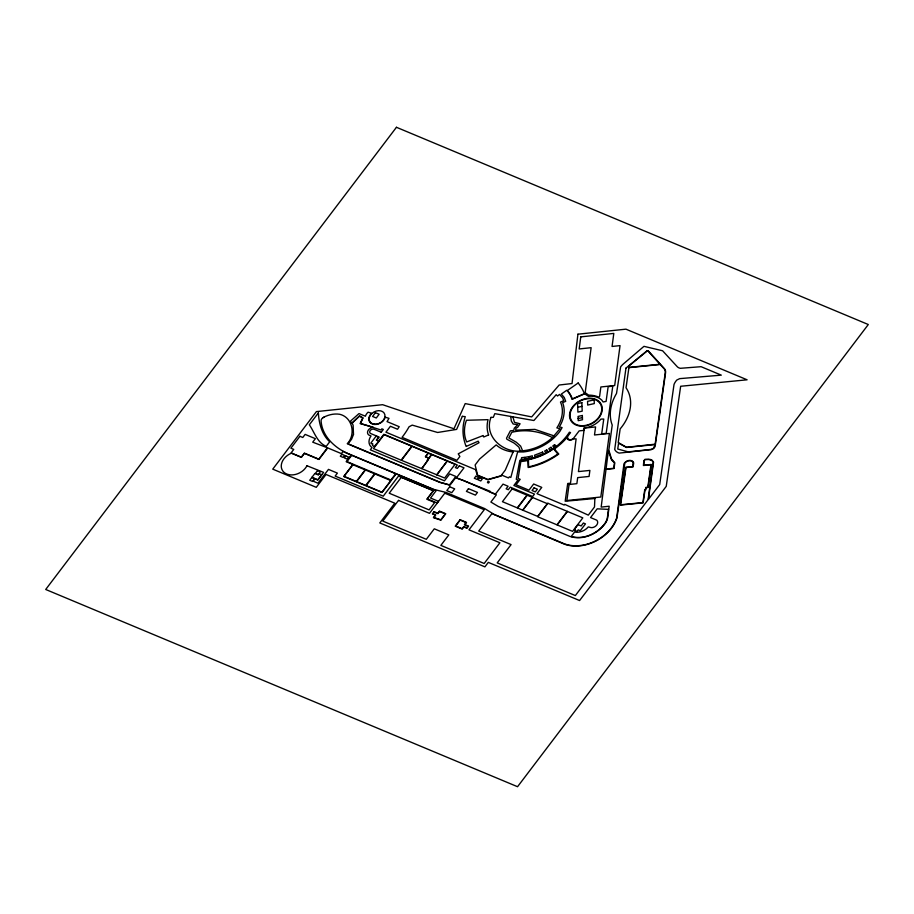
<?xml version="1.0" encoding="UTF-8"?>
<svg xmlns="http://www.w3.org/2000/svg" width="914" height="914" viewBox="0 0 914 914"><rect width="100%" height="100%" fill="white"/><g stroke="black" fill="none" stroke-linecap="round" stroke-linejoin="round"><path stroke-width="1.37" d="M381.207 432.265L383.343 429.454L381.858 428.826L380.978 429.991L360.55 423.411L363.064 417.869L359.522 415.824L351.662 423.251L350.565 421.046L359.008 413.574L365.417 416.258A9.163 6.878 -28 0 1 368.079 412.18L371.701 413.277A8.694 6.524 -28 0 0 368.822 418.532L368.936 420.303A8.694 6.524 -28 0 0 376.397 424.416A8.694 6.524 -28 0 0 384.84 418.178L385.102 417.15L388.987 418.326L387.045 421.605L399.201 426.689L397.533 429.237L390.427 426.267L385.937 432.185L475.634 469.682L477.314 475.36L487.859 479.77L501.169 476L501.832 475.154L508.492 477.942L509.349 476.811L510.835 477.428L517.632 451.939L523.482 451.95A41.941 31.51 -28 0 0 559.962 431.282L562.099 427.603L559.357 426.907A37.92 28.483 -28 0 0 562.636 402.64L565.709 401.337L564.246 397.476L561.333 394.083L566.726 390.278A37.794 28.391 -28 0 1 571.981 399.338L584.663 393.808L588.547 396.425L589.679 396.23A19.582 14.715 -28 0 1 601.766 400.103L603.137 401.977L606.096 401.406L608.153 386.668L612.768 386.199L606.176 433.362L601.698 433.819L603.754 419.046L600.966 419.092A19.582 14.715 -28 0 1 588.376 427.169L584 427.912L583.658 430.414L579.156 430.871L573.649 438.126A3.633 2.731 -28 0 1 568.976 439.485A3.633 2.731 -28 0 1 568.108 435.818L570.553 432.596L569.411 432.208A50.407 37.862 -28 0 1 529.366 459.102L519.815 460.336L516.261 479.324L517.998 480.044L513.874 485.483L534.473 494.097L532.645 496.508L510.252 487.151L508.298 489.71L506.139 488.807L508.093 486.248L503.02 484.123L495.422 494.131L490.087 491.903L490.075 491.241L456.429 477.805L464.004 467.819L459.262 465.832M421.777 468.471L427.832 460.485L427.192 460.222L428.735 458.177L425.341 456.76L428.152 453.058L412.065 446.34L401.463 460.313L444.638 478.022L455.035 464.335L431.694 454.578L421.937 468.539M436.755 474.732L447.14 461.033M436.903 474.789L447.289 461.102M459.456 465.717L457.308 468.402L455.366 467.591L457.308 465.02L383.834 434.299L378.807 440.925L376.831 440.102L379.139 437.063L370.604 433.499A2.891 2.171 -28 0 1 370.239 430.517A2.891 2.171 -28 0 1 373.872 429.203L381.355 432.276M322.882 417.744L325.304 416.476A21.696 16.303 -28 0 1 339.7 414.282C352.598 417.252 356.014 434.71 347.251 443.69L439.863 482.409L450.031 485.163L455.618 477.793L462.941 480.238L496.336 494.851L490.875 502.049L498.313 506.482L570.119 536.495C582.264 540.425 596.214 534.633 604.04 524.99A16.326 12.27 -28 0 0 607.776 517.164L609.181 506.23L601.161 507.099L606.028 469.373L614.048 468.505L614.791 462.77L611.432 458.748L608.827 450.099L612.22 425.101A50.316 37.805 -28 0 1 616.516 393.466L620.629 366.88A14.967 11.242 -28 0 1 623.371 363.943L643.97 346.337L662.593 350.77L677.137 366.583A8.295 6.238 -28 0 0 680.382 368.308L701.107 366.697L721.295 375.14L679.696 378.636L676.806 380.041A14.51 10.899 -28 0 0 674.018 384.486L659.702 484.546L648.426 499.41L653.556 462.118L652.059 460.199L650.094 459.376L644.804 459.388L643.833 460.942L643.41 465.512L650.996 464.769L647.786 487.231L645.764 487.425L645.433 489.698L644.724 489.767L642.885 502.597L620.629 504.779L626.01 467.522L633.128 466.837L633.699 462.941A5.484 4.124 -28 0 0 629.312 460.405A5.484 4.124 -28 0 0 623.976 463.752L616.642 518.01A36 27.054 -28 0 1 564.521 543.876L494.246 514.502L484.82 508.652L446.032 492.44L433.533 489.344L350.245 454.521C336.044 449.128 322.116 436.869 321.088 420.943A4.01 3.016 -28 0 1 322.779 417.812L323.967 417.138M577.728 407.313L582.012 406.342M578.139 418.555L582.424 417.595M552.467 437.566C539.751 431.225 525.767 428.974 511.806 432.288L508.858 437.955L516.204 442.17L520.626 446.089L522.534 450.613M554.021 435.864L534.873 429.386L515.645 430.186L516.022 428.209L517.621 427.364L520.1 423.776L514.445 422.314L512.914 416.83M311.96 477.314L317.855 479.781L321.717 474.686L319.386 473.715L318.426 474.994L314.862 473.498L309.743 480.261L312.577 481.45L314.702 478.639L311.868 477.462M520.18 450.636L518.889 447.129L514.239 443.176L507.213 439.394A2.022 1.52 -28 0 1 506.584 438.057L510.366 430.837L513.794 430.471L514.251 428.243L517.735 424.656L513.142 424.005L511.314 421.023L510.732 416.453M528.635 456.714L528.566 458.474L525.401 459.022L525.687 457.217L528.635 456.714M529.629 456.52L529.549 458.291L532.462 457.548L532.325 455.823L529.629 456.52M594.865 498.518L594.5 506.973L588.308 515.142L564.726 504.357L564.189 505.054L536.986 493.686L541.762 487.379L533.662 483.997L528.966 490.19L516.033 484.786L520.192 479.302L518.101 478.422L520.866 461.479A28.86 21.673 -28 0 0 527.892 460.405L528.132 467.5A59.33 44.569 -28 0 0 558.785 454.029L554.387 449.003L555.209 448.42A54.966 41.29 -28 0 0 567.274 437.178A3.827 2.879 -28 0 0 568.919 439.977A3.827 2.879 -28 0 0 573.032 439.006L576.117 438.857L570.507 483.209L567.731 483.483L565.172 501.238L594.865 498.518M644.153 460.964L643.753 465.203L651.362 464.449L648.072 487.482L646.049 487.676L645.73 489.938L645.01 490.018L643.17 502.837L620.263 505.088L625.724 467.283L632.842 466.586L633.071 462.335A5.141 3.862 -28 0 0 624.822 463.021L616.961 518.01A36.354 27.317 -28 0 1 564.338 544.15L491.961 513.599L478.708 531.068L511.086 544.595L497.205 562.887L575.352 595.562L648.06 499.741L653.236 462.267L651.808 460.428L648.666 459.422L644.998 459.616L644.153 460.964M577.922 334.181L572.038 383.537L559.151 385.023L531.685 416.91L465.215 403.588L453.972 428.769L382.623 404.696L316.415 411.597L272.749 469.145L316.267 487.333L326.035 474.469L394.791 503.203L379.813 522.934L484.9 566.863L488.316 562.373L579.59 600.532L666.237 486.362L680.656 386.268L747.104 379.801L625.953 329.166L577.922 334.181M608.393 450.511L606.062 469.088L613.762 468.254L614.459 462.815L611.557 460.039L608.393 450.511M608.461 509.361L607.444 517.21A15.984 12.008 -28 0 1 603.8 524.853C596.271 534.13 582.983 539.854 571.227 536.472L574.563 532.085A12.088 9.083 -28 0 0 588.319 526.887L591.061 527.629A5.233 3.93 -28 0 0 596.705 525.07A5.233 3.93 -28 0 0 596.728 520.169L590.547 517.587L597.185 508.824L608.461 509.361M580.767 336.866L579.179 348.954L591.13 347.686L585.189 392.677L588.685 395.145A27.774 20.862 -28 0 1 598.761 397.133L599.607 396.379L600.864 386.965L614.688 385.514L620.046 345.618L612.06 346.452L613.808 333.416L580.767 336.866M569.068 484.477L566.897 500.529L600.795 497.022L609.421 433.43L594.5 434.973L595.585 426.929L584.343 428.095L578.436 471.59L589.896 470.413L589.073 476.445L577.682 477.622L576.86 483.677L569.068 484.477M625.953 368.125L614.711 449.414A10.831 8.135 -28 0 0 619.212 453.104L651.248 449.642L653.647 448.534L655.11 446.592L665.575 372.786A8.797 6.604 -28 0 0 663.918 368.079L648.357 350.93L647.158 350.679L625.953 368.125M628.912 367.657L626.044 387.764A46.34 34.812 -28 0 1 620.16 428.906L618.207 442.547L626.558 447.277L655.132 444.181L665.243 372.821A8.455 6.352 -28 0 0 663.667 368.296L660.228 364.503L628.912 367.657M629.186 365.737L628.958 367.382L659.988 364.252L648.129 351.182L647.135 350.987L629.186 365.737M655.075 444.581L653.441 448.34L651.214 449.368L628.272 451.859L617.738 449.037L618.595 443.141L626.467 447.472L655.075 444.581M524.83 457.366L524.545 459.159L521.22 459.445L521.631 457.64L524.83 457.366M491.001 417.367C483.083 437.452 505.271 454.875 524.259 450.591A40.342 30.311 -28 0 0 552.296 437.76L560.008 428.666L556.843 427.912A36.834 27.671 -28 0 0 560.499 402.091L563.721 400.618L562.601 397.841L559.539 394.425L557.54 396.013L556.169 394.699L533.902 420.52L494.805 413.654L493.297 417.332L491.001 417.367M353.501 434.436L351.639 439.143L348.097 443.816L440.045 482.249L449.459 484.888L455.846 476.468L449.734 473.909L444.478 480.821L370.284 449.814L371.987 447.563A12.019 9.026 -28 0 1 371.004 435.955L368.913 435.075A5.164 3.885 -28 0 1 367.931 430.78A5.164 3.885 -28 0 1 372.569 427.409L373.198 427.204L360.139 423.593L362.675 418.018L359.499 416.19L352.187 423.079L353.124 425.307L353.501 434.436M513.108 451.973L505.293 470.104L500.986 475.783L487.939 479.473L477.622 475.154L475.12 464.975L479.644 459.011L496.199 444.901A38.674 29.054 -28 0 0 513.108 451.973M462.358 416.316L456.623 429.409L437.612 432.482L412.214 425.113L409.049 426.792A72.823 54.703 -28 0 1 402.046 437.349L456.966 460.302L459.868 456.474L458.234 453.847L479.039 442.742L478.205 441.188L466.117 446.455L465.809 445.632A81.437 61.181 -28 0 1 463.547 437.212A61.981 46.557 -28 0 1 465.26 416.67L462.358 416.316M306.876 465.706L306.373 466.791A14.201 10.671 -28 0 1 283.946 472.275A14.201 10.671 -28 0 1 291.406 453.184L301.392 457.354L304.419 453.367L318.952 459.445L327.703 447.906L341.402 453.63L343.081 451.425L351.182 455.081L346.166 461.673L352.861 464.472L343.733 476.514L381.995 492.509L396.15 473.875L436.195 490.612L430.563 498.039L438.412 501.318L437.166 502.974L427.329 498.861L433.533 490.681L398.527 476.057L383.252 496.188L335.141 476.08L337.392 473.121L328.469 469.385L317.981 483.209L313.079 481.152L314.85 478.822L317.798 480.056L323.613 472.401L306.876 465.706M396.448 127.286L45.7 589.473L517.553 786.714L868.3 324.527L396.448 127.286M299.929 436.298L290.892 448.203L293.748 449.391L291.086 452.898L301.334 457.183L304.396 453.138L318.803 459.159L327.418 447.791L312.725 442.182L315.376 438.674L305.139 434.39L302.785 437.486L299.929 436.298M318.358 412.922L309.343 424.793C314.462 432.196 317.227 442.696 326.241 446.34L329.68 441.805C321.774 434.333 318.986 423.433 318.358 412.922M317.535 470.573L315.444 473.338L318.255 474.515L320.357 471.75L317.535 470.573M341.825 454.247L340.316 456.235L343.081 457.388L344.589 455.401L341.825 454.247M375.437 412.694L372.581 416.453L376.282 417.995L379.139 414.236L375.437 412.694M345.835 455.926L344.338 457.914L347.103 459.068L348.6 457.08L345.835 455.926M351.741 455.309L346.954 461.616L390.941 479.999L395.728 473.703L351.741 455.309M352.873 464.712L344.052 476.343L356.323 481.472L365.154 469.853L352.873 464.712M376.088 436.184L370.81 443.13L372.912 444.01L372.261 444.867A16.589 12.465 -28 0 0 374.077 446.706L378.842 441.222L376.317 440.171L378.556 437.212L376.088 436.184M384.097 434.653L373.495 448.625L401.155 460.188L411.768 446.215L384.097 434.653M365.451 469.979L356.631 481.609L365.749 485.414L374.569 473.783L365.451 469.979M374.969 473.955L366.148 485.585L382.018 492.212L390.838 480.593L374.969 473.955M401.269 477.337L389.215 493.217L429.1 509.898L434.71 502.517L426.838 499.227L433.293 490.727L401.269 477.337M428.358 453.15L425.661 456.692L428.849 458.028L431.545 454.487L428.358 453.15M398.527 500.392L382.795 521.117L426.312 539.306L434.287 528.806L448.82 534.884L440.845 545.384L484.169 563.492L499.901 542.756L468.973 529.834L484.249 509.715L444.764 493.206L429.489 513.325L398.527 500.392M449.688 486.774L446.797 490.578L451.802 492.669L454.681 488.864L449.688 486.774M434.081 511.703L432.413 513.885L435.338 515.108L433.419 517.644L440.891 520.157L445.769 513.737L439.451 511.097L437.806 513.268L434.081 511.703M434.15 512.068L432.882 513.737L435.795 514.959L433.876 517.495L440.822 519.792L445.301 513.885L439.52 511.463L437.875 513.634L434.15 512.068M475.817 476.285L474.32 478.262L477.074 479.416L478.582 477.439L475.817 476.285M468.471 488.67L466.414 491.378L475.417 495.137L477.474 492.429L468.471 488.67M479.519 477.828L478.011 479.804L480.775 480.958L482.284 478.982L479.519 477.828M488.282 481.495L487.459 482.592L488.51 483.026L489.344 481.929L488.282 481.495M460.096 519.723L455.218 526.156L462.198 529.069L463.821 526.944L466.917 528.235L468.516 526.133L464.86 524.602L466.517 522.408L460.096 519.723M460.165 520.089L455.686 526.007L462.13 528.703L463.752 526.567L466.848 527.869L468.059 526.27L464.392 524.739L466.06 522.557L460.165 520.089M512.114 488.933L502.437 501.683L517.278 507.887L526.955 495.137L512.114 488.933M527.229 495.262L517.564 508.001L522.648 510.138L532.325 497.387L527.229 495.262M534.073 487.836L532.028 490.51L535.33 491.892L537.363 489.207L534.073 487.836M532.542 497.479L522.865 510.229L537.672 516.41L547.349 503.671L532.542 497.479M547.886 503.26L537.649 516.753L556.969 524.83L567.206 511.337L547.886 503.26M567.434 511.44L557.186 524.944L572.552 531.365L582.801 517.861L567.434 511.44M578.002 524.625L574.54 529.195L575.409 529.56L574.586 530.646A6.227 4.673 -28 0 0 577.305 531.034L578.196 529.857L580.276 530.726L585.474 523.882L583.395 523.014L581.167 525.95L578.002 524.625M550.993 447.3L548.788 448.683L549.737 450.065L552.125 448.557L550.993 447.3M554.592 444.672L552.787 445.986L553.93 447.243L555.815 445.861L554.592 444.672M578.151 382.989L567.423 390.461A46.865 35.2 -28 0 1 572.347 398.904L584.4 393.706A65.979 49.573 -28 0 0 578.151 382.989M546.778 449.928L544.687 451.013L545.441 452.499L547.635 451.356L546.778 449.928M542.585 452.099L534.553 455.206L534.896 456.863L543.236 453.641L542.585 452.099M488.602 434.938L483.746 436.995A14.795 11.117 -28 0 1 483.198 435.532L466.666 441.942A43.975 33.041 -28 0 1 466.426 420.269L488.053 419.663A38.445 28.882 -28 0 0 488.602 434.938M581.875 402.64L577.591 403.6L577.899 412.111L582.195 411.151L581.875 402.64M594.157 399.875L587.553 401.36L587.691 405.073L594.294 403.588L594.157 399.875M582.344 415.47L578.059 416.43L578.219 420.68L582.504 419.72L582.344 415.47M557.837 453.984L553.576 448.831A51.767 38.891 -28 0 1 528.395 459.719L528.646 466.86A62.609 47.037 -28 0 0 557.837 453.984M374.397 424.176A8.34 6.272 -28 0 0 384.863 414.682A8.34 6.272 -28 0 0 371.918 413.448A8.34 6.272 -28 0 0 374.397 424.176M582.138 426.175A17.217 12.933 -28 0 0 601.572 405.131A17.217 12.933 -28 0 0 573.969 405.233A17.217 12.933 -28 0 0 582.138 426.175M582.252 425.73A16.681 12.533 -28 0 0 601.081 405.348A16.681 12.533 -28 0 0 574.346 405.45A16.681 12.533 -28 0 0 582.252 425.73"/></g></svg>
